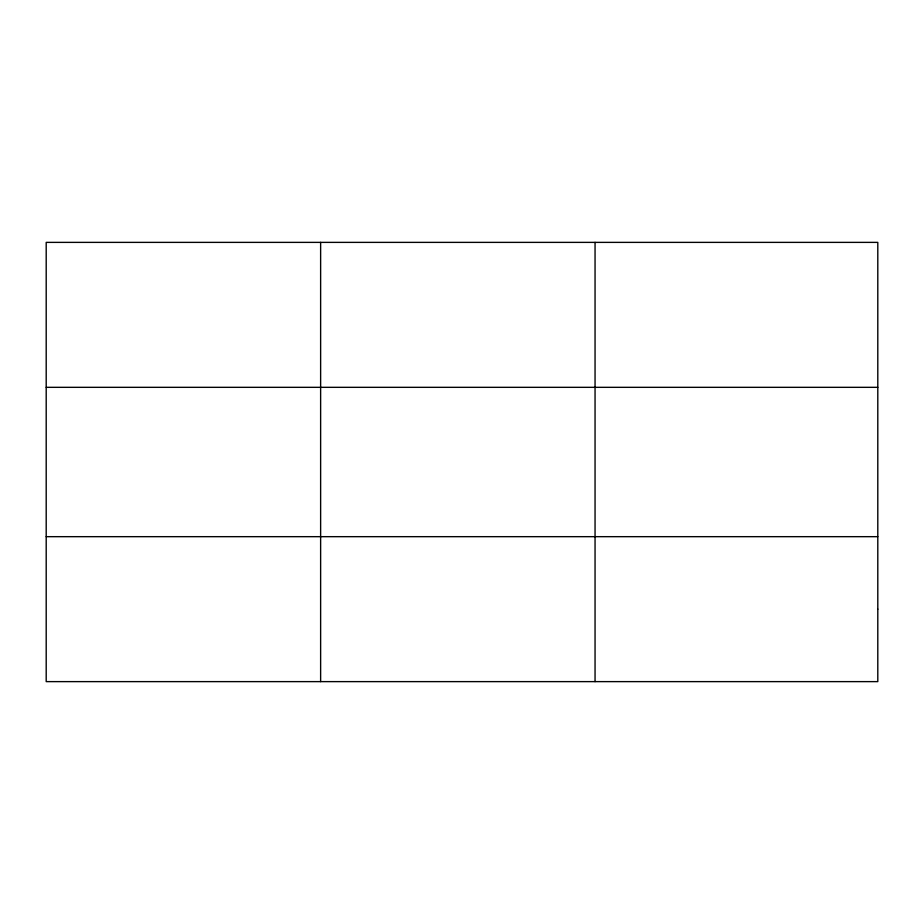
<?xml version="1.0" encoding="UTF-8"?>
<svg xmlns="http://www.w3.org/2000/svg" width="924" height="924" viewBox="0 0 924 924"><rect width="100%" height="100%" fill="white"/><g stroke="black" fill="none" stroke-linecap="round" stroke-linejoin="round"><path stroke-width="1.39" d="M320.628 681.623L320.628 242.377M595.056 681.623L595.056 242.377M46.2 387.329L877.8 387.329M46.2 536.671L877.8 536.671M877.8 609.147L877.8 681.623L46.2 681.623L46.2 242.377L877.8 242.377L877.8 609.147"/></g></svg>
